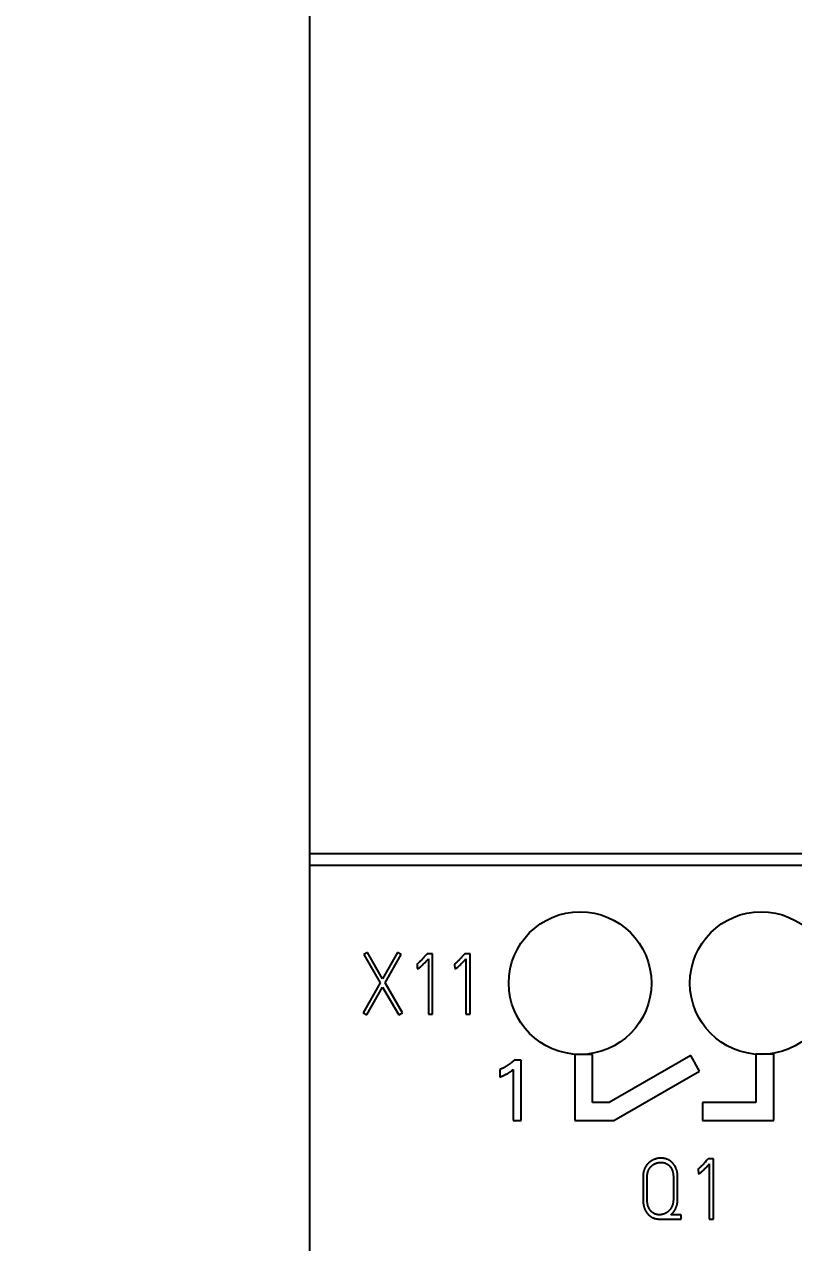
# Model space of a CAD drawing. Extents: x 0 to 420, y 0 to 297.
# Drawn here: x 102.81 to 124.38, y 156.59 to 190.74 of the extents above; entities that cross this region are included whole.
import ezdxf
from ezdxf.enums import TextEntityAlignment as Align

# ---------------------------------------------------------------- set-up
doc = ezdxf.new("R2010")
doc.units = 0
doc.header["$LTSCALE"] = 23.1
for name, color, linetype in [('10000_FRONT', 7, 'CONTINUOUS'), ('10100_DIM_FRONT', 7, 'CONTINUOUS'), ('10500_FRONT_LABELING', 7, 'CONTINUOUS')]:
    doc.layers.add(name, color=color, linetype=linetype)
doc.dimstyles.get("Standard").update_dxf_attribs({"dimtxt": 2.5, "dimasz": 2.5, "dimexe": 1.25, "dimexo": 0.625, "dimtad": 1, "dimcen": 2.5, "dimazin": 3, "dimtfac": 1, "dimtmove": 0, "dimatfit": 3})

# ---------------------------------------------------------------- blocks, each defined once
blk = doc.blocks.new('*D1')
at = {"layer": '10100_DIM_FRONT', "linetype": 'CONTINUOUS'}
for p, q in [((146.308, 189.647), (146.308, 124.898)), ((102.808, 149.198), (102.808, 124.898)), ((102.808, 126.898), (124.558, 126.898)), ((146.308, 126.898), (124.558, 126.898))]:
    blk.add_line(p, q, dxfattribs=at)
for points in [[(106.308, 127.398), (102.808, 126.898), (106.308, 126.398)], [(142.808, 126.398), (146.308, 126.898), (142.808, 127.398)]]:
    blk.add_solid(points, dxfattribs=at)
blk.add_text('43,5', height=3.5, dxfattribs=at).set_placement((120.525, 127.773), (130.275, 127.773), align=Align.FIT)

msp = doc.modelspace()

# ---------------------------------------------------------------- linework, layer by layer
at = {"layer": '10000_FRONT', "color": 7, "linetype": 'CONTINUOUS'}
for p, q in [((110.808, 234.648), (110.808, 144.648)), ((110.808, 167.5), (146.308, 167.5)), ((110.808, 167.167), (146.308, 167.167)), ((118.249, 161.866), (118.249, 160.012)), ((118.746, 161.866), (118.249, 161.866)), ((118.746, 160.513), (118.746, 161.866)), ((121.496, 161.831), (119.212, 160.513)), ((121.746, 161.398), (121.496, 161.831)), ((123.327, 161.872), (123.327, 160.512)), ((123.827, 161.872), (123.327, 161.872)), ((123.827, 160.012), (123.827, 161.872)), ((119.344, 160.012), (121.746, 161.398)), ((119.212, 160.513), (118.746, 160.513)), ((121.827, 160.512), (121.827, 160.012)), ((123.327, 160.512), (121.827, 160.512)), ((118.249, 160.012), (119.344, 160.012)), ((121.827, 160.012), (123.827, 160.012))]:
    msp.add_line(p, q, dxfattribs=at)
for centre in [(118.393, 163.864), (123.473, 163.864)]:
    msp.add_circle(centre, 2, dxfattribs=at)
at = {"layer": '10500_FRONT_LABELING', "color": 7, "linetype": 'CONTINUOUS'}
for p, q in [((112.428, 164.724), (112.327, 164.665)), ((112.327, 164.665), (112.787, 163.87)), ((112.853, 163.988), (112.428, 164.724)), ((113.27, 164.724), (112.853, 163.988)), ((112.923, 163.868), (113.376, 164.665)), ((113.376, 164.665), (113.27, 164.724)), ((114.107, 164.689), (114.091, 164.67)), ((114.256, 164.689), (114.107, 164.689)), ((114.256, 162.996), (114.256, 164.689)), ((115.161, 164.689), (115.145, 164.67)), ((115.31, 164.689), (115.161, 164.689)), ((115.31, 162.996), (115.31, 164.689)), ((113.808, 164.384), (113.822, 164.389)), ((113.822, 164.389), (113.829, 164.269)), ((113.924, 164.49), (113.913, 164.479)), ((113.935, 164.502), (113.924, 164.49)), ((113.951, 164.519), (113.935, 164.502)), ((113.948, 164.346), (113.956, 164.354)), ((113.968, 164.536), (113.951, 164.519)), ((113.956, 164.354), (113.964, 164.362)), ((113.964, 164.362), (113.972, 164.37)), ((113.984, 164.553), (113.968, 164.536)), ((113.972, 164.37), (113.98, 164.377)), ((113.98, 164.377), (113.992, 164.389)), ((114, 164.571), (113.984, 164.553)), ((113.992, 164.389), (114.004, 164.401)), ((114.016, 164.588), (114, 164.571)), ((114.004, 164.401), (114.015, 164.413)), ((114.015, 164.413), (114.031, 164.429)), ((114.032, 164.605), (114.016, 164.588)), ((114.031, 164.429), (114.046, 164.445)), ((114.046, 164.445), (114.069, 164.469)), ((114.069, 164.469), (114.096, 164.498)), ((114.096, 164.498), (114.138, 164.542)), ((114.138, 164.542), (114.138, 162.996)), ((114.862, 164.384), (114.876, 164.389)), ((114.876, 164.389), (114.883, 164.269)), ((114.978, 164.49), (114.967, 164.479)), ((114.989, 164.502), (114.978, 164.49)), ((115.005, 164.519), (114.989, 164.502)), ((115.002, 164.346), (115.01, 164.354)), ((115.022, 164.536), (115.005, 164.519)), ((115.01, 164.354), (115.018, 164.362)), ((115.018, 164.362), (115.026, 164.37)), ((115.038, 164.553), (115.022, 164.536)), ((115.026, 164.37), (115.034, 164.377)), ((115.034, 164.377), (115.046, 164.389)), ((115.054, 164.571), (115.038, 164.553)), ((115.046, 164.389), (115.057, 164.401)), ((115.07, 164.588), (115.054, 164.571)), ((115.057, 164.401), (115.069, 164.413)), ((115.069, 164.413), (115.085, 164.429)), ((115.086, 164.605), (115.07, 164.588)), ((115.085, 164.429), (115.1, 164.445)), ((115.1, 164.445), (115.123, 164.469)), ((115.123, 164.469), (115.15, 164.498)), ((115.15, 164.498), (115.192, 164.542)), ((115.192, 164.542), (115.192, 162.996)), ((112.787, 163.87), (112.308, 163.029)), ((112.412, 162.97), (112.855, 163.75)), ((112.855, 163.75), (113.308, 162.97)), ((113.412, 163.029), (112.923, 163.868)), ((112.308, 163.029), (112.412, 162.97)), ((113.308, 162.97), (113.412, 163.029)), ((114.138, 162.996), (114.256, 162.996)), ((115.192, 162.996), (115.31, 162.996)), ((116.743, 161.704), (116.55, 161.704)), ((116.743, 160.014), (116.743, 161.704)), ((116.143, 161.443), (116.143, 161.23)), ((116.515, 161.441), (116.515, 160.014)), ((116.515, 160.014), (116.743, 160.014)), ((121.897, 158.838), (121.881, 158.821)), ((121.913, 158.855), (121.897, 158.838)), ((121.988, 158.939), (121.971, 158.92)), ((122.136, 158.939), (121.988, 158.939)), ((122.136, 157.246), (122.136, 158.939)), ((121.688, 158.634), (121.702, 158.639)), ((121.702, 158.639), (121.71, 158.519)), ((121.805, 158.74), (121.794, 158.729)), ((121.816, 158.752), (121.805, 158.74)), ((121.827, 158.763), (121.816, 158.752)), ((121.843, 158.78), (121.827, 158.763)), ((121.829, 158.596), (121.837, 158.604)), ((121.837, 158.604), (121.845, 158.612)), ((121.859, 158.798), (121.843, 158.78)), ((121.845, 158.612), (121.853, 158.62)), ((121.853, 158.62), (121.861, 158.627)), ((121.861, 158.627), (121.868, 158.635)), ((121.868, 158.635), (121.88, 158.647)), ((121.88, 158.647), (121.892, 158.659)), ((121.892, 158.659), (121.904, 158.671)), ((121.904, 158.671), (121.919, 158.687)), ((121.919, 158.687), (121.938, 158.707)), ((121.938, 158.707), (121.961, 158.731)), ((121.961, 158.731), (121.992, 158.764)), ((121.992, 158.764), (122.018, 158.792)), ((122.018, 158.792), (122.018, 157.246)), ((120.158, 158.434), (120.158, 157.79)), ((120.276, 157.784), (120.276, 158.434)), ((121.009, 158.434), (121.009, 157.804)), ((121.129, 157.804), (121.129, 158.434)), ((120.62, 157.248), (121.233, 157.248)), ((121.233, 157.368), (120.941, 157.368)), ((121.233, 157.248), (121.233, 157.368)), ((122.018, 157.246), (122.136, 157.246))]:
    msp.add_line(p, q, dxfattribs=at)
for points in [[(114.08, 164.658), (114.069, 164.646), (114.032, 164.605)], [(114.091, 164.67), (114.085, 164.664), (114.08, 164.658)], [(115.134, 164.658), (115.123, 164.646), (115.086, 164.605)], [(115.145, 164.67), (115.139, 164.664), (115.134, 164.658)], [(113.913, 164.479), (113.902, 164.468), (113.897, 164.462), (113.891, 164.457), (113.885, 164.451), (113.88, 164.446), (113.874, 164.44), (113.868, 164.435), (113.862, 164.43), (113.856, 164.424), (113.851, 164.419), (113.845, 164.414), (113.839, 164.409), (113.833, 164.404), (113.827, 164.398), (113.821, 164.394), (113.814, 164.389), (113.811, 164.387), (113.808, 164.384)], [(113.829, 164.269), (113.832, 164.269), (113.835, 164.269), (113.837, 164.27), (113.84, 164.27), (113.846, 164.271), (113.848, 164.272), (113.851, 164.273), (113.854, 164.274), (113.856, 164.275), (113.859, 164.276), (113.861, 164.277), (113.866, 164.279), (113.871, 164.282), (113.876, 164.285), (113.88, 164.289), (113.885, 164.292), (113.889, 164.295), (113.894, 164.299), (113.898, 164.302), (113.902, 164.306), (113.907, 164.309), (113.911, 164.313), (113.915, 164.316), (113.919, 164.32), (113.923, 164.324), (113.928, 164.328), (113.932, 164.331), (113.936, 164.335), (113.94, 164.339), (113.948, 164.346)], [(114.967, 164.479), (114.956, 164.468), (114.95, 164.462), (114.945, 164.457), (114.939, 164.451), (114.934, 164.446), (114.928, 164.44), (114.922, 164.435), (114.916, 164.43), (114.91, 164.424), (114.905, 164.419), (114.899, 164.414), (114.893, 164.409), (114.887, 164.404), (114.881, 164.398), (114.874, 164.394), (114.868, 164.389), (114.865, 164.387), (114.862, 164.384)], [(114.883, 164.269), (114.886, 164.269), (114.888, 164.269), (114.891, 164.27), (114.894, 164.27), (114.899, 164.271), (114.902, 164.272), (114.905, 164.273), (114.908, 164.274), (114.91, 164.275), (114.913, 164.276), (114.915, 164.277), (114.92, 164.279), (114.925, 164.282), (114.93, 164.285), (114.934, 164.289), (114.939, 164.292), (114.943, 164.295), (114.948, 164.299), (114.952, 164.302), (114.956, 164.306), (114.961, 164.309), (114.965, 164.313), (114.969, 164.316), (114.973, 164.32), (114.977, 164.324), (114.982, 164.328), (114.986, 164.331), (114.99, 164.335), (114.994, 164.339), (115.002, 164.346)], [(116.55, 161.704), (116.542, 161.696), (116.534, 161.689), (116.526, 161.681), (116.518, 161.674), (116.51, 161.666), (116.501, 161.659), (116.493, 161.652), (116.484, 161.645), (116.476, 161.638), (116.467, 161.631), (116.459, 161.624), (116.45, 161.617), (116.441, 161.61), (116.432, 161.603), (116.423, 161.597), (116.415, 161.59), (116.405, 161.584), (116.396, 161.577), (116.387, 161.571), (116.378, 161.565), (116.369, 161.559), (116.36, 161.553), (116.35, 161.547), (116.341, 161.541), (116.331, 161.535), (116.322, 161.53), (116.312, 161.524), (116.303, 161.518), (116.293, 161.513), (116.283, 161.508), (116.274, 161.502), (116.264, 161.497), (116.254, 161.492), (116.244, 161.487), (116.234, 161.482), (116.224, 161.478), (116.214, 161.473), (116.204, 161.468), (116.194, 161.464), (116.184, 161.459), (116.174, 161.455), (116.163, 161.451), (116.153, 161.447), (116.143, 161.443)], [(116.143, 161.23), (116.16, 161.237), (116.178, 161.244), (116.195, 161.251), (116.212, 161.259), (116.229, 161.266), (116.246, 161.274), (116.263, 161.282), (116.28, 161.29), (116.297, 161.298), (116.314, 161.306), (116.33, 161.315), (116.347, 161.324), (116.363, 161.333), (116.379, 161.343), (116.387, 161.348), (116.395, 161.353), (116.403, 161.358), (116.411, 161.363), (116.418, 161.368), (116.426, 161.373), (116.434, 161.379), (116.441, 161.384), (116.449, 161.389), (116.456, 161.395), (116.471, 161.406), (116.486, 161.418), (116.501, 161.429), (116.515, 161.441)], [(121.129, 158.434), (121.129, 158.442), (121.129, 158.449), (121.129, 158.457), (121.129, 158.464), (121.129, 158.472), (121.128, 158.479), (121.128, 158.487), (121.127, 158.494), (121.126, 158.502), (121.126, 158.509), (121.125, 158.517), (121.124, 158.524), (121.123, 158.532), (121.122, 158.539), (121.121, 158.546), (121.119, 158.554), (121.118, 158.561), (121.117, 158.569), (121.115, 158.576), (121.113, 158.583), (121.112, 158.59), (121.11, 158.598), (121.108, 158.605), (121.106, 158.612), (121.104, 158.62), (121.101, 158.627), (121.099, 158.634), (121.097, 158.641), (121.094, 158.648), (121.091, 158.655), (121.089, 158.663), (121.086, 158.67), (121.083, 158.677), (121.08, 158.684), (121.077, 158.69), (121.074, 158.697), (121.07, 158.704), (121.067, 158.711), (121.063, 158.717), (121.06, 158.724), (121.056, 158.731), (121.052, 158.737), (121.048, 158.744), (121.044, 158.75), (121.04, 158.756), (121.036, 158.763), (121.032, 158.769), (121.027, 158.775), (121.023, 158.781), (121.018, 158.787), (121.013, 158.793), (121.008, 158.799), (121.003, 158.805), (120.998, 158.81), (120.993, 158.816), (120.988, 158.821), (120.983, 158.827), (120.977, 158.832), (120.972, 158.837), (120.966, 158.842), (120.961, 158.847), (120.955, 158.852), (120.949, 158.857), (120.943, 158.862), (120.937, 158.867), (120.931, 158.871), (120.925, 158.875), (120.919, 158.88), (120.913, 158.884), (120.906, 158.888), (120.9, 158.892), (120.893, 158.896), (120.887, 158.9), (120.88, 158.904), (120.873, 158.907), (120.867, 158.911), (120.86, 158.914), (120.853, 158.917), (120.846, 158.92), (120.839, 158.923), (120.832, 158.926), (120.825, 158.929), (120.818, 158.931), (120.811, 158.934), (120.804, 158.936), (120.796, 158.938), (120.789, 158.941), (120.782, 158.943), (120.774, 158.944), (120.767, 158.946), (120.759, 158.948), (120.752, 158.949), (120.744, 158.95), (120.737, 158.952), (120.729, 158.953), (120.722, 158.954), (120.714, 158.955), (120.707, 158.955), (120.699, 158.956), (120.691, 158.957), (120.684, 158.957), (120.676, 158.957), (120.669, 158.957), (120.661, 158.957), (120.654, 158.957), (120.646, 158.957), (120.638, 158.957), (120.631, 158.956), (120.623, 158.956), (120.616, 158.955), (120.608, 158.955), (120.6, 158.954), (120.593, 158.953), (120.585, 158.952), (120.578, 158.95), (120.57, 158.949), (120.563, 158.948), (120.555, 158.946), (120.548, 158.944), (120.541, 158.943), (120.533, 158.941), (120.526, 158.939), (120.519, 158.937), (120.511, 158.935), (120.504, 158.932), (120.497, 158.93), (120.49, 158.927), (120.483, 158.925), (120.476, 158.922), (120.469, 158.919), (120.462, 158.916), (120.455, 158.913), (120.448, 158.91), (120.441, 158.907), (120.434, 158.904), (120.427, 158.9), (120.42, 158.897), (120.414, 158.893), (120.407, 158.889), (120.401, 158.885), (120.394, 158.881), (120.388, 158.877), (120.381, 158.873), (120.375, 158.869), (120.369, 158.865), (120.363, 158.86), (120.357, 158.856), (120.351, 158.851), (120.345, 158.847), (120.339, 158.842), (120.333, 158.837), (120.327, 158.832), (120.322, 158.827), (120.316, 158.822), (120.311, 158.817), (120.305, 158.811), (120.3, 158.806), (120.294, 158.8), (120.289, 158.795), (120.284, 158.789), (120.279, 158.784), (120.274, 158.778), (120.27, 158.772), (120.265, 158.766), (120.26, 158.76), (120.256, 158.754), (120.252, 158.748), (120.247, 158.742), (120.243, 158.735), (120.239, 158.729), (120.235, 158.723), (120.231, 158.716), (120.227, 158.71), (120.224, 158.703), (120.22, 158.696), (120.216, 158.69), (120.213, 158.683), (120.21, 158.676), (120.206, 158.669), (120.203, 158.662), (120.2, 158.655), (120.197, 158.648), (120.194, 158.641), (120.192, 158.634), (120.189, 158.627), (120.186, 158.62), (120.184, 158.613), (120.182, 158.606), (120.18, 158.599), (120.178, 158.591), (120.176, 158.584), (120.174, 158.577), (120.172, 158.569), (120.171, 158.562), (120.169, 158.555), (120.168, 158.547), (120.166, 158.54), (120.165, 158.532), (120.164, 158.525)], [(120.276, 158.434), (120.276, 158.441), (120.276, 158.448), (120.276, 158.454), (120.277, 158.461), (120.277, 158.468), (120.277, 158.475), (120.278, 158.482), (120.279, 158.488), (120.279, 158.495), (120.28, 158.502), (120.281, 158.508), (120.282, 158.515), (120.283, 158.522), (120.284, 158.528), (120.286, 158.535), (120.287, 158.542), (120.289, 158.548), (120.29, 158.555), (120.292, 158.561), (120.294, 158.568), (120.296, 158.574), (120.298, 158.581), (120.301, 158.587), (120.303, 158.594), (120.306, 158.6), (120.308, 158.607), (120.311, 158.613), (120.314, 158.619), (120.317, 158.625), (120.32, 158.631), (120.323, 158.637), (120.326, 158.643), (120.329, 158.649), (120.333, 158.655), (120.336, 158.661), (120.34, 158.667), (120.344, 158.672), (120.348, 158.678), (120.352, 158.684), (120.356, 158.689), (120.36, 158.695), (120.364, 158.7), (120.368, 158.705), (120.373, 158.711), (120.378, 158.716), (120.382, 158.721), (120.387, 158.726), (120.392, 158.73), (120.397, 158.735), (120.402, 158.74), (120.407, 158.744), (120.412, 158.749), (120.417, 158.753), (120.423, 158.757), (120.428, 158.761), (120.434, 158.765), (120.439, 158.769), (120.445, 158.773), (120.451, 158.777), (120.456, 158.78), (120.462, 158.784), (120.468, 158.787), (120.474, 158.791), (120.48, 158.794), (120.487, 158.797), (120.493, 158.8), (120.499, 158.803), (120.505, 158.805), (120.512, 158.808), (120.518, 158.81), (120.524, 158.813), (120.531, 158.815), (120.537, 158.817), (120.544, 158.819), (120.55, 158.821), (120.557, 158.823), (120.564, 158.825), (120.57, 158.827), (120.577, 158.828), (120.584, 158.829), (120.59, 158.831), (120.597, 158.832), (120.604, 158.833), (120.611, 158.834), (120.618, 158.835), (120.624, 158.835), (120.631, 158.836), (120.638, 158.836), (120.645, 158.837), (120.652, 158.837), (120.658, 158.837), (120.665, 158.837), (120.672, 158.837), (120.679, 158.837), (120.686, 158.836), (120.692, 158.836), (120.699, 158.835), (120.706, 158.834), (120.713, 158.834), (120.72, 158.833), (120.727, 158.831), (120.733, 158.83), (120.74, 158.829), (120.747, 158.827), (120.753, 158.825), (120.76, 158.824), (120.766, 158.822), (120.773, 158.82), (120.779, 158.817), (120.785, 158.815), (120.792, 158.812), (120.798, 158.81), (120.804, 158.807), (120.81, 158.804), (120.816, 158.801), (120.823, 158.798), (120.829, 158.795), (120.835, 158.791), (120.84, 158.788), (120.846, 158.784), (120.852, 158.78), (120.858, 158.776), (120.863, 158.772), (120.869, 158.768), (120.874, 158.764), (120.879, 158.76), (120.884, 158.755), (120.889, 158.75), (120.894, 158.746), (120.899, 158.741), (120.904, 158.736), (120.908, 158.731), (120.913, 158.726), (120.918, 158.721), (120.922, 158.715), (120.926, 158.71), (120.93, 158.705), (120.934, 158.699), (120.938, 158.693), (120.942, 158.688), (120.946, 158.682), (120.949, 158.676), (120.953, 158.67), (120.956, 158.664), (120.959, 158.658), (120.962, 158.652), (120.965, 158.646), (120.968, 158.64), (120.971, 158.633), (120.974, 158.627), (120.976, 158.621), (120.979, 158.614), (120.981, 158.608), (120.983, 158.602), (120.985, 158.595), (120.987, 158.589), (120.989, 158.582), (120.991, 158.576), (120.993, 158.569), (120.995, 158.562), (120.996, 158.556), (120.998, 158.549), (120.999, 158.543), (121, 158.536), (121.002, 158.529), (121.003, 158.523), (121.004, 158.516), (121.005, 158.509), (121.005, 158.502), (121.006, 158.496), (121.007, 158.489), (121.007, 158.482), (121.008, 158.475), (121.008, 158.468), (121.009, 158.461), (121.009, 158.455), (121.009, 158.448), (121.009, 158.441), (121.009, 158.434)], [(121.961, 158.908), (121.95, 158.896), (121.913, 158.855)], [(121.971, 158.92), (121.966, 158.914), (121.961, 158.908)], [(120.164, 158.525), (120.163, 158.517), (120.162, 158.51), (120.161, 158.502), (120.161, 158.495), (120.16, 158.487), (120.16, 158.48), (120.159, 158.472), (120.159, 158.464), (120.158, 158.457), (120.158, 158.449), (120.158, 158.442), (120.158, 158.434)], [(121.794, 158.729), (121.783, 158.718), (121.777, 158.712), (121.772, 158.707), (121.766, 158.701), (121.76, 158.696), (121.754, 158.69), (121.749, 158.685), (121.743, 158.68), (121.737, 158.674), (121.731, 158.669), (121.725, 158.664), (121.719, 158.659), (121.713, 158.654), (121.707, 158.648), (121.701, 158.644), (121.695, 158.639), (121.692, 158.637), (121.688, 158.634)], [(121.71, 158.519), (121.712, 158.519), (121.715, 158.519), (121.718, 158.52), (121.721, 158.52), (121.726, 158.521), (121.729, 158.522), (121.732, 158.523), (121.734, 158.524), (121.737, 158.525), (121.739, 158.526), (121.742, 158.527), (121.747, 158.529), (121.752, 158.532), (121.756, 158.535), (121.761, 158.539), (121.765, 158.542), (121.77, 158.545), (121.774, 158.549), (121.779, 158.552), (121.783, 158.556), (121.787, 158.559), (121.792, 158.563), (121.796, 158.566), (121.8, 158.57), (121.804, 158.574), (121.808, 158.578), (121.812, 158.581), (121.816, 158.585), (121.82, 158.589), (121.829, 158.596)], [(121.881, 158.821), (121.865, 158.803), (121.859, 158.798)], [(120.158, 157.79), (120.158, 157.781), (120.158, 157.772), (120.159, 157.763), (120.159, 157.754), (120.159, 157.744), (120.16, 157.735), (120.161, 157.726), (120.161, 157.717), (120.162, 157.708), (120.163, 157.699), (120.164, 157.69), (120.166, 157.681), (120.167, 157.672), (120.169, 157.663), (120.17, 157.654), (120.172, 157.645), (120.174, 157.636), (120.176, 157.627), (120.178, 157.618), (120.18, 157.609), (120.183, 157.6), (120.185, 157.591), (120.188, 157.583), (120.191, 157.574), (120.194, 157.565), (120.197, 157.556), (120.2, 157.548), (120.203, 157.539), (120.207, 157.531), (120.211, 157.522), (120.214, 157.514), (120.218, 157.506), (120.222, 157.498), (120.226, 157.489), (120.23, 157.481), (120.235, 157.473), (120.239, 157.465), (120.244, 157.457), (120.249, 157.45), (120.254, 157.442), (120.259, 157.434), (120.264, 157.427), (120.27, 157.419), (120.275, 157.412), (120.281, 157.404), (120.287, 157.397), (120.293, 157.39), (120.299, 157.384), (120.305, 157.377), (120.312, 157.37), (120.318, 157.364), (120.325, 157.358), (120.332, 157.352), (120.339, 157.346), (120.346, 157.34), (120.353, 157.334), (120.36, 157.328), (120.368, 157.323), (120.376, 157.318), (120.383, 157.313), (120.391, 157.308), (120.399, 157.303), (120.407, 157.299), (120.415, 157.295), (120.423, 157.291), (120.432, 157.287), (120.44, 157.283), (120.449, 157.28), (120.457, 157.276), (120.466, 157.273), (120.475, 157.27), (120.483, 157.267), (120.492, 157.265), (120.501, 157.262), (120.51, 157.26), (120.519, 157.258), (120.528, 157.256), (120.537, 157.255), (120.547, 157.253), (120.556, 157.252), (120.565, 157.251), (120.574, 157.25), (120.583, 157.249), (120.592, 157.249), (120.602, 157.248), (120.611, 157.248), (120.62, 157.248)], [(121.009, 157.804), (121.009, 157.798), (121.009, 157.791), (121.009, 157.785), (121.009, 157.778), (121.008, 157.771), (121.008, 157.765), (121.008, 157.758), (121.007, 157.752), (121.006, 157.745), (121.006, 157.738), (121.005, 157.732), (121.004, 157.725), (121.003, 157.719), (121.002, 157.712), (121.001, 157.706), (121, 157.699), (120.998, 157.693), (120.997, 157.686), (120.996, 157.68), (120.994, 157.674), (120.992, 157.667), (120.99, 157.661), (120.989, 157.654), (120.987, 157.648), (120.984, 157.642), (120.982, 157.635), (120.98, 157.629), (120.978, 157.623), (120.975, 157.617), (120.973, 157.611), (120.97, 157.605), (120.967, 157.599), (120.965, 157.593), (120.962, 157.587), (120.959, 157.581), (120.956, 157.575), (120.953, 157.569), (120.949, 157.563), (120.946, 157.558), (120.943, 157.552), (120.939, 157.546), (120.936, 157.541), (120.932, 157.535), (120.928, 157.53), (120.924, 157.524), (120.92, 157.519), (120.916, 157.514), (120.912, 157.509), (120.908, 157.503), (120.904, 157.498), (120.899, 157.493), (120.895, 157.489), (120.89, 157.484), (120.886, 157.479), (120.881, 157.475), (120.876, 157.47), (120.871, 157.466), (120.866, 157.461), (120.861, 157.457), (120.856, 157.453), (120.851, 157.449), (120.846, 157.445), (120.841, 157.441), (120.835, 157.437), (120.83, 157.433), (120.824, 157.429), (120.819, 157.426), (120.813, 157.422), (120.807, 157.419), (120.801, 157.416), (120.795, 157.413), (120.79, 157.409), (120.784, 157.407), (120.778, 157.404), (120.772, 157.401), (120.766, 157.398), (120.759, 157.396), (120.753, 157.393), (120.747, 157.391), (120.741, 157.389), (120.735, 157.387), (120.728, 157.385), (120.722, 157.383), (120.716, 157.381), (120.709, 157.379), (120.703, 157.378), (120.696, 157.376), (120.69, 157.375), (120.683, 157.374), (120.676, 157.373), (120.67, 157.372), (120.663, 157.371), (120.657, 157.37), (120.65, 157.369), (120.644, 157.369), (120.637, 157.369), (120.63, 157.368), (120.624, 157.368), (120.617, 157.368), (120.611, 157.368), (120.604, 157.369), (120.597, 157.369), (120.591, 157.369), (120.584, 157.37), (120.577, 157.371), (120.571, 157.371), (120.564, 157.372), (120.558, 157.373), (120.551, 157.375), (120.545, 157.376), (120.538, 157.377), (120.532, 157.379), (120.525, 157.381), (120.519, 157.383), (120.513, 157.385), (120.507, 157.387), (120.5, 157.389), (120.494, 157.391), (120.488, 157.394), (120.482, 157.397), (120.476, 157.399), (120.47, 157.402), (120.464, 157.406), (120.458, 157.409), (120.453, 157.412), (120.447, 157.416), (120.441, 157.419), (120.436, 157.423), (120.43, 157.427), (120.425, 157.431), (120.42, 157.435), (120.415, 157.439), (120.41, 157.443), (120.405, 157.447), (120.4, 157.452), (120.395, 157.456), (120.39, 157.461), (120.386, 157.466), (120.381, 157.471), (120.377, 157.476), (120.372, 157.481), (120.368, 157.486), (120.364, 157.491), (120.36, 157.496), (120.356, 157.502), (120.352, 157.507), (120.348, 157.513), (120.345, 157.518), (120.341, 157.524), (120.338, 157.529), (120.334, 157.535), (120.331, 157.541), (120.328, 157.547), (120.325, 157.553), (120.322, 157.559), (120.319, 157.565), (120.317, 157.571), (120.314, 157.577), (120.311, 157.583), (120.309, 157.589), (120.307, 157.595), (120.305, 157.602), (120.302, 157.608), (120.3, 157.614), (120.298, 157.62), (120.297, 157.627), (120.295, 157.633), (120.293, 157.639), (120.292, 157.646), (120.29, 157.652), (120.289, 157.659), (120.287, 157.665), (120.286, 157.672), (120.285, 157.678), (120.284, 157.685), (120.283, 157.691), (120.282, 157.698), (120.281, 157.704), (120.28, 157.711), (120.28, 157.717), (120.279, 157.724), (120.278, 157.731), (120.278, 157.737), (120.277, 157.744), (120.277, 157.75), (120.277, 157.757), (120.276, 157.764), (120.276, 157.77), (120.276, 157.777), (120.276, 157.784)], [(120.941, 157.368), (120.947, 157.374), (120.954, 157.379), (120.96, 157.385), (120.966, 157.39), (120.972, 157.396), (120.978, 157.402), (120.983, 157.408), (120.989, 157.414), (120.994, 157.421), (121, 157.427), (121.005, 157.433), (121.01, 157.44), (121.015, 157.446), (121.02, 157.453), (121.025, 157.46), (121.03, 157.466), (121.035, 157.473), (121.039, 157.48), (121.044, 157.487), (121.048, 157.494), (121.053, 157.501), (121.057, 157.509), (121.061, 157.516), (121.065, 157.523), (121.069, 157.531), (121.073, 157.538), (121.076, 157.546), (121.08, 157.553), (121.083, 157.561), (121.086, 157.568), (121.089, 157.576), (121.092, 157.584), (121.095, 157.591), (121.098, 157.599), (121.101, 157.607), (121.103, 157.615), (121.106, 157.623), (121.108, 157.631), (121.11, 157.639), (121.112, 157.647), (121.114, 157.655), (121.116, 157.663), (121.117, 157.672), (121.119, 157.68), (121.12, 157.688), (121.122, 157.696), (121.123, 157.705), (121.124, 157.713), (121.125, 157.721), (121.126, 157.729), (121.127, 157.738), (121.127, 157.746), (121.128, 157.754), (121.128, 157.763), (121.129, 157.771), (121.129, 157.779), (121.129, 157.788), (121.129, 157.796), (121.129, 157.804)]]:
    msp.add_lwpolyline(points, dxfattribs=at)

# ---------------------------------------------------------------- dimensions: what is measured, and where the dimension line sits
at = {"layer": '10100_DIM_FRONT', "linetype": 'CONTINUOUS'}
dim = msp.add_linear_dim(base=(146.308, 126.898), p1=(102.808, 149.198), p2=(146.308, 189.647), dimstyle='Standard', dxfattribs=at)
dim.commit()
dim.dimension.update_dxf_attribs({"geometry": '*D1', "text_midpoint": (125.4, 129.523), "dimtype": 128})

doc.saveas('drawing.dxf')
